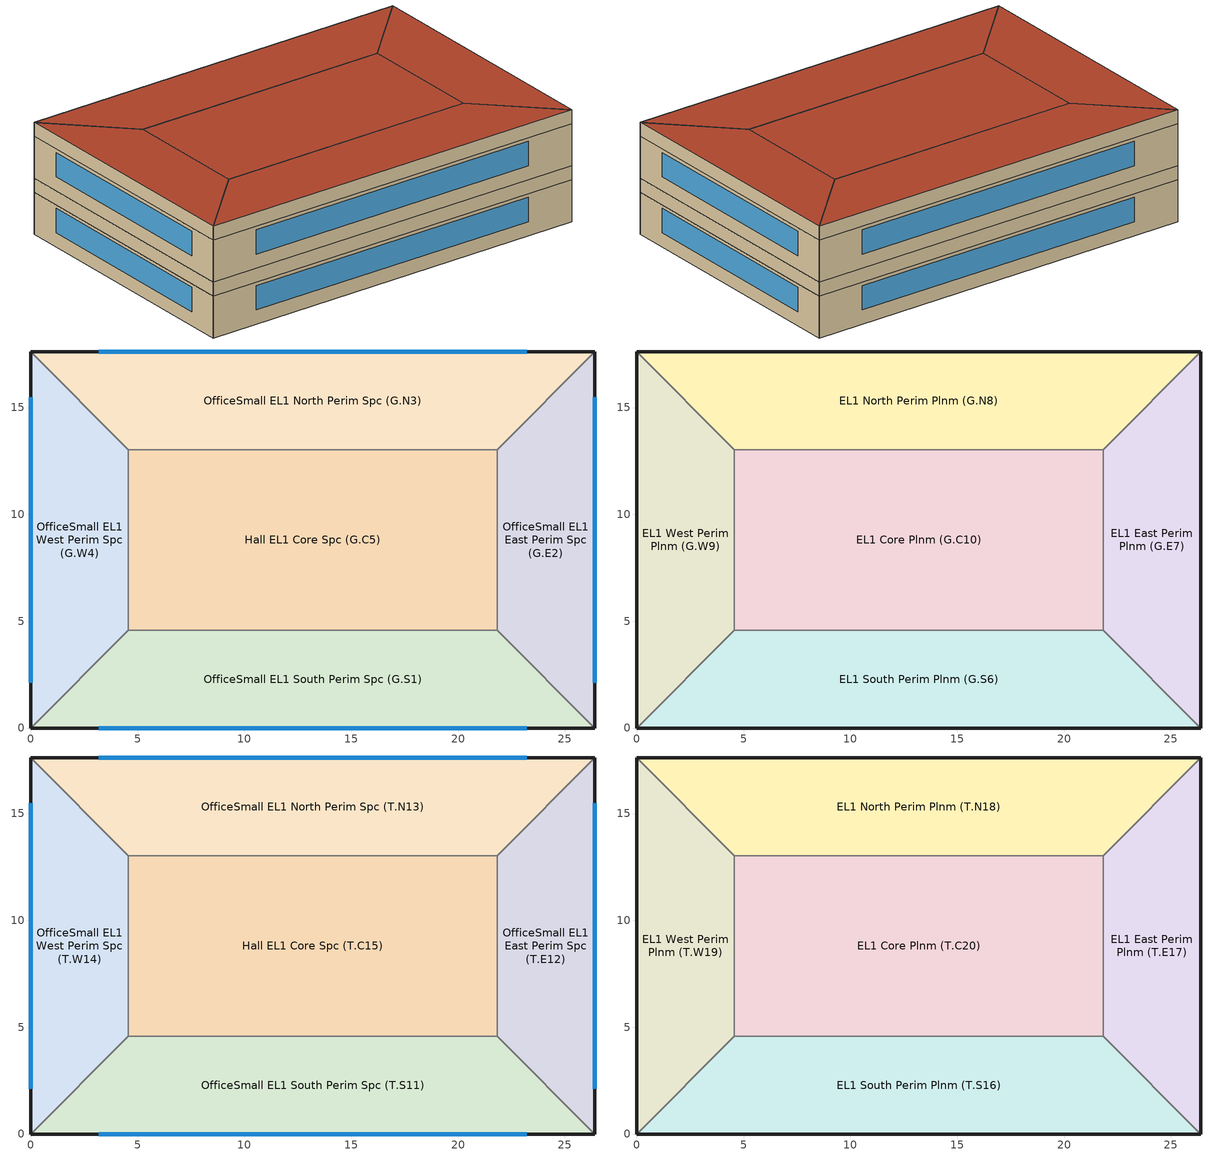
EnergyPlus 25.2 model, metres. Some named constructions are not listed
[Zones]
Hall EL1 Core Spc (G.C5)
 floor ground (EL1 Flr (G.C5.U5) SlabOnOrBelowGradeF073): 21.82,13.03 21.82,4.57 4.57,4.57 4.57,13.03 z0
 wall to OfficeSmall EL1 West Perim Spc (G.W4) (Interior Wall): 4.57,13.03 4.57,4.57 z0:2.74
 wall to OfficeSmall EL1 South Perim Spc (G.S1) (Interior Wall): 4.57,4.57 21.82,4.57 z0:2.74
 wall to OfficeSmall EL1 North Perim Spc (G.N3) (Interior Wall): 21.82,13.03 4.57,13.03 z0:2.74
 wall to OfficeSmall EL1 East Perim Spc (G.E2) (Interior Wall): 21.82,4.57 21.82,13.03 z0:2.74
OfficeSmall EL1 East Perim Spc (G.E2)
 floor ground (EL1 Flr (G.E2.U2) SlabOnOrBelowGradeF073): 26.4,17.6 26.4,0 21.82,4.57 21.82,13.03 z0
 wall outside (Exterior Wall): 26.4,0 26.4,17.6 z0:2.74
 wall to OfficeSmall EL1 South Perim Spc (G.S1) (Interior Wall): 21.82,4.57 26.4,0 z0:2.74
 wall to OfficeSmall EL1 North Perim Spc (G.N3) (Interior Wall): 26.4,17.6 21.82,13.03 z0:2.74
 window (Exterior Window): 26.4,2.12 26.4,15.48 z0.91:2.51
OfficeSmall EL1 North Perim Spc (G.N3)
 floor ground (EL1 Flr (G.N3.U3) SlabOnOrBelowGradeF073): 26.4,17.6 21.82,13.03 4.57,13.03 0,17.6 z0
 wall outside (Exterior Wall): 26.4,17.6 0,17.6 z0:2.74
 wall to OfficeSmall EL1 West Perim Spc (G.W4) (Interior Wall): 0,17.6 4.57,13.03 z0:2.74
 window (Exterior Window): 23.21,17.6 3.19,17.6 z0.91:2.51
OfficeSmall EL1 South Perim Spc (G.S1)
 floor ground (EL1 Flr (G.S1.U1) SlabOnOrBelowGradeF073): 21.82,4.57 26.4,0 0,0 4.57,4.57 z0
 wall outside (Exterior Wall): 0,0 26.4,0 z0:2.74
 wall to OfficeSmall EL1 West Perim Spc (G.W4) (Interior Wall): 4.57,4.57 0,0 z0:2.74
 window (Exterior Window): 3.19,0 23.21,0 z0.91:2.51
OfficeSmall EL1 West Perim Spc (G.W4)
 floor ground (EL1 Flr (G.W4.U4) SlabOnOrBelowGradeF073): 0,17.6 4.57,13.03 4.57,4.57 0,0 z0
 wall outside (Exterior Wall): 0,17.6 0,0 z0:2.74
 window (Exterior Window): 0,15.48 0,2.12 z0.91:2.51
EL1 Core Plnm (G.C10)
 floor to Hall EL1 Core Spc (G.C5) (Interior Floor): 21.82,13.03 21.82,4.57 4.57,4.57 4.57,13.03 z2.74
 wall to EL1 West Perim Plnm (G.W9) (Interior Wall): 4.57,13.03 4.57,4.57 z2.74:3.66
 wall to EL1 South Perim Plnm (G.S6) (Interior Wall): 4.57,4.57 21.82,4.57 z2.74:3.66
 wall to EL1 North Perim Plnm (G.N8) (Interior Wall): 21.82,13.03 4.57,13.03 z2.74:3.66
 wall to EL1 East Perim Plnm (G.E7) (Interior Wall): 21.82,4.57 21.82,13.03 z2.74:3.66
EL1 East Perim Plnm (G.E7)
 floor to OfficeSmall EL1 East Perim Spc (G.E2) (Interior Floor): 26.4,17.6 26.4,0 21.82,4.57 21.82,13.03 z2.74
 wall outside (Exterior Wall): 26.4,0 26.4,17.6 z2.74:3.66
 wall to EL1 South Perim Plnm (G.S6) (Interior Wall): 21.82,4.57 26.4,0 z2.74:3.66
 wall to EL1 North Perim Plnm (G.N8) (Interior Wall): 26.4,17.6 21.82,13.03 z2.74:3.66
EL1 North Perim Plnm (G.N8)
 floor to OfficeSmall EL1 North Perim Spc (G.N3) (Interior Floor): 26.4,17.6 21.82,13.03 4.57,13.03 0,17.6 z2.74
 wall outside (Exterior Wall): 26.4,17.6 0,17.6 z2.74:3.66
 wall to EL1 West Perim Plnm (G.W9) (Interior Wall): 0,17.6 4.57,13.03 z2.74:3.66
EL1 South Perim Plnm (G.S6)
 floor to OfficeSmall EL1 South Perim Spc (G.S1) (Interior Floor): 21.82,4.57 26.4,0 0,0 4.57,4.57 z2.74
 wall outside (Exterior Wall): 0,0 26.4,0 z2.74:3.66
 wall to EL1 West Perim Plnm (G.W9) (Interior Wall): 4.57,4.57 0,0 z2.74:3.66
EL1 West Perim Plnm (G.W9)
 floor to OfficeSmall EL1 West Perim Spc (G.W4) (Interior Floor): 0,17.6 4.57,13.03 4.57,4.57 0,0 z2.74
 wall outside (Exterior Wall): 0,17.6 0,0 z2.74:3.66
Hall EL1 Core Spc (T.C15)
 floor to EL1 Core Plnm (G.C10) (Interior Floor): 21.82,13.03 21.82,4.57 4.57,4.57 4.57,13.03 z3.66
 wall to OfficeSmall EL1 West Perim Spc (T.W14) (Interior Wall): 4.57,13.03 4.57,4.57 z3.66:6.4
 wall to OfficeSmall EL1 South Perim Spc (T.S11) (Interior Wall): 4.57,4.57 21.82,4.57 z3.66:6.4
 wall to OfficeSmall EL1 North Perim Spc (T.N13) (Interior Wall): 21.82,13.03 4.57,13.03 z3.66:6.4
 wall to OfficeSmall EL1 East Perim Spc (T.E12) (Interior Wall): 21.82,4.57 21.82,13.03 z3.66:6.4
OfficeSmall EL1 East Perim Spc (T.E12)
 floor to EL1 East Perim Plnm (G.E7) (Interior Floor): 26.4,17.6 26.4,0 21.82,4.57 21.82,13.03 z3.66
 wall outside (Exterior Wall): 26.4,0 26.4,17.6 z3.66:6.4
 wall to OfficeSmall EL1 South Perim Spc (T.S11) (Interior Wall): 21.82,4.57 26.4,0 z3.66:6.4
 wall to OfficeSmall EL1 North Perim Spc (T.N13) (Interior Wall): 26.4,17.6 21.82,13.03 z3.66:6.4
 window (Exterior Window): 26.4,2.12 26.4,15.48 z4.57:6.16
OfficeSmall EL1 North Perim Spc (T.N13)
 floor to EL1 North Perim Plnm (G.N8) (Interior Floor): 26.4,17.6 21.82,13.03 4.57,13.03 0,17.6 z3.66
 wall outside (Exterior Wall): 26.4,17.6 0,17.6 z3.66:6.4
 wall to OfficeSmall EL1 West Perim Spc (T.W14) (Interior Wall): 0,17.6 4.57,13.03 z3.66:6.4
 window (Exterior Window): 23.21,17.6 3.19,17.6 z4.57:6.16
OfficeSmall EL1 South Perim Spc (T.S11)
 floor to EL1 South Perim Plnm (G.S6) (Interior Floor): 21.82,4.57 26.4,0 0,0 4.57,4.57 z3.66
 wall outside (Exterior Wall): 0,0 26.4,0 z3.66:6.4
 wall to OfficeSmall EL1 West Perim Spc (T.W14) (Interior Wall): 4.57,4.57 0,0 z3.66:6.4
 window (Exterior Window): 3.19,0 23.21,0 z4.57:6.16
OfficeSmall EL1 West Perim Spc (T.W14)
 floor to EL1 West Perim Plnm (G.W9) (Interior Floor): 0,17.6 4.57,13.03 4.57,4.57 0,0 z3.66
 wall outside (Exterior Wall): 0,17.6 0,0 z3.66:6.4
 window (Exterior Window): 0,15.48 0,2.12 z4.57:6.16
EL1 Core Plnm (T.C20)
 floor to Hall EL1 Core Spc (T.C15) (Interior Floor): 21.82,13.03 21.82,4.57 4.57,4.57 4.57,13.03 z6.4
 wall to EL1 West Perim Plnm (T.W19) (Interior Wall): 4.57,13.03 4.57,4.57 z6.4:7.32
 wall to EL1 South Perim Plnm (T.S16) (Interior Wall): 4.57,4.57 21.82,4.57 z6.4:7.32
 wall to EL1 North Perim Plnm (T.N18) (Interior Wall): 21.82,13.03 4.57,13.03 z6.4:7.32
 wall to EL1 East Perim Plnm (T.E17) (Interior Wall): 21.82,4.57 21.82,13.03 z6.4:7.32
 roof outside (Exterior Roof): 21.82,4.57 21.82,13.03 4.57,13.03 4.57,4.57 z7.32
EL1 East Perim Plnm (T.E17)
 floor to OfficeSmall EL1 East Perim Spc (T.E12) (Interior Floor): 26.4,17.6 26.4,0 21.82,4.57 21.82,13.03 z6.4
 wall outside (Exterior Wall): 26.4,0 26.4,17.6 z6.4:7.32
 wall to EL1 South Perim Plnm (T.S16) (Interior Wall): 21.82,4.57 26.4,0 z6.4:7.32
 wall to EL1 North Perim Plnm (T.N18) (Interior Wall): 26.4,17.6 21.82,13.03 z6.4:7.32
 roof outside (Exterior Roof): 26.4,0 26.4,17.6 21.82,13.03 21.82,4.57 z7.32
EL1 North Perim Plnm (T.N18)
 floor to OfficeSmall EL1 North Perim Spc (T.N13) (Interior Floor): 26.4,17.6 21.82,13.03 4.57,13.03 0,17.6 z6.4
 wall outside (Exterior Wall): 26.4,17.6 0,17.6 z6.4:7.32
 wall to EL1 West Perim Plnm (T.W19) (Interior Wall): 0,17.6 4.57,13.03 z6.4:7.32
 roof outside (Exterior Roof): 21.82,13.03 26.4,17.6 0,17.6 4.57,13.03 z7.32
EL1 South Perim Plnm (T.S16)
 floor to OfficeSmall EL1 South Perim Spc (T.S11) (Interior Floor): 21.82,4.57 26.4,0 0,0 4.57,4.57 z6.4
 wall outside (Exterior Wall): 0,0 26.4,0 z6.4:7.32
 wall to EL1 West Perim Plnm (T.W19) (Interior Wall): 4.57,4.57 0,0 z6.4:7.32
 roof outside (Exterior Roof): 26.4,0 21.82,4.57 4.57,4.57 0,0 z7.32
EL1 West Perim Plnm (T.W19)
 floor to OfficeSmall EL1 West Perim Spc (T.W14) (Interior Floor): 0,17.6 4.57,13.03 4.57,4.57 0,0 z6.4
 wall outside (Exterior Wall): 0,17.6 0,0 z6.4:7.32
 roof outside (Exterior Roof): 0,0 4.57,4.57 4.57,13.03 0,17.6 z7.32
[Construction:FfactorGroundFloor] F-Factor {W/m-K}=1.26344
Name | Area {m2} | PerimeterExposed {m}
EL1 Flr (G.C5.U5) SlabOnOrBelowGradeF073 | 145.918 | 0
EL1 Flr (G.E2.U2) SlabOnOrBelowGradeF073; EL1 Flr (G.W4.U4) SlabOnOrBelowGradeF073 | 59.5741 | 17.6022
EL1 Flr (G.N3.U3) SlabOnOrBelowGradeF073; EL1 Flr (G.S1.U1) SlabOnOrBelowGradeF073 | 99.778 | 26.3957
[Zone] Multiplier=1
EL1 Core Plnm (G.C10); EL1 Core Plnm (T.C20); Hall EL1 Core Spc (G.C5); EL1 East Perim Plnm (G.E7); EL1 East Perim Plnm (T.E17); EL1 North Perim Plnm (G.N8); EL1 North Perim Plnm (T.N18); OfficeSmall EL1 North Perim Spc (G.N3); EL1 South Perim Plnm (G.S6); EL1 South Perim Plnm (T.S16); EL1 West Perim Plnm (G.W9); EL1 West Perim Plnm (T.W19); Hall EL1 Core Spc (T.C15); OfficeSmall EL1 East Perim Spc (G.E2); OfficeSmall EL1 East Perim Spc (T.E12); OfficeSmall EL1 North Perim Spc (T.N13); OfficeSmall EL1 South Perim Spc (G.S1); OfficeSmall EL1 South Perim Spc (T.S11); OfficeSmall EL1 West Perim Spc (G.W4); OfficeSmall EL1 West Perim Spc (T.W14)
